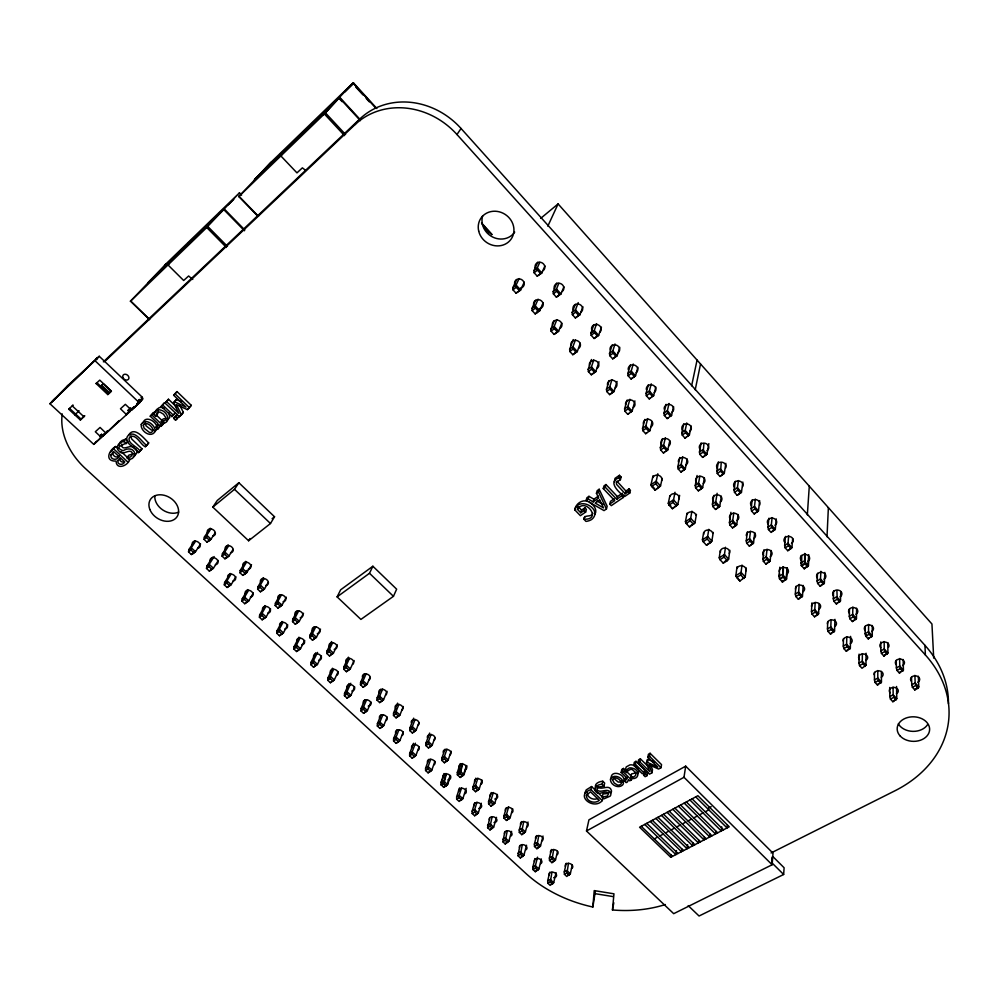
<?xml version="1.0" encoding="UTF-8"?>
<svg xmlns="http://www.w3.org/2000/svg" width="999" height="999" viewBox="0 0 999 999"><rect width="100%" height="100%" fill="white"/><g stroke="black" fill="none" stroke-linecap="round" stroke-linejoin="round"><path stroke-width="1.5" d="M881.393 671.465L881.455 682.055L877.497 685.077L875.074 682.442L874.462 679.932L874.462 672.377M865.209 626.311L865.146 633.691L865.758 636.176L868.243 638.898L872.264 635.851L872.289 625.499M434.94 761.3L431.83 770.067L430.581 771.278L428.072 768.968L428.096 766.608L430.706 759.315M434.84 737.886L432.217 745.142L430.956 746.328L428.421 743.968L428.434 741.62L431.081 734.377M868.593 624.387L868.543 631.755L869.155 634.253L871.64 636.975M430.581 771.278L428.084 772.814L425.586 770.516L425.599 768.156L428.746 759.402M430.956 746.328L428.421 747.914L425.899 745.566L425.911 743.206L429.632 733.079M859.078 654.133L858.953 663.099L859.54 665.596L862 668.256L865.971 665.234L866.071 653.246M862.374 653.758L862.287 661.238L862.886 663.736L865.346 666.395M418.868 722.976L416.133 730.169L414.835 731.33L412.287 728.958L412.312 726.61L415.072 719.43M419.168 746.678L415.934 755.381L414.647 756.58L412.125 754.245L412.162 751.897L415.422 743.206M414.835 731.33L412.325 732.941L409.765 730.569L409.802 728.221L413.673 718.169M414.647 756.58L412.162 758.141L409.64 755.818L409.677 753.458L413.499 743.318M856.618 608.229L856.455 618.481L852.397 621.54L849.887 618.781L849.3 616.308L849.475 609.003M852.846 607.055L852.696 614.348L853.283 616.82L855.793 619.58M403.259 731.93L399.9 740.571L398.589 741.745L396.041 739.385L396.091 737.05L398.913 729.857M850.599 636.375L850.336 648.239L846.328 651.273L843.843 648.588L843.281 646.103L843.481 638.698M403.309 706.493L399.912 715.059L396.066 717.831L393.494 715.446L393.544 713.099L397.565 703.134M398.589 741.745L396.103 743.331L393.569 740.983L393.618 738.636L397.028 730.007M398.576 716.196L396.004 713.798L396.054 711.463L398.913 704.345M846.802 636.8L846.615 644.205L847.189 646.69L849.674 649.387M119.231 445.204L120.017 442.32L122.065 440.472L125.637 439.148L127.21 440.621M387.063 691.308L383.529 699.799L382.167 700.923L379.558 698.513L379.645 696.178L382.605 689.123M387.212 717.045L383.716 725.611L382.367 726.773L379.807 724.4L379.882 722.065L382.817 714.934M840.771 591.583L840.471 600.923L836.388 603.995L833.853 601.211L833.291 598.751L833.591 590.971M382.167 700.923L379.657 702.584L377.06 700.174L377.147 697.851L380.719 689.372M382.367 726.773L379.895 728.383L377.335 726.011L377.41 723.676L380.944 715.122M834.964 619.343L834.54 631.081L830.506 634.115L827.996 631.405L827.447 628.933L827.759 621.603M836.9 590.546L837.249 599.225L839.784 602.01M831.081 619.68L830.793 626.997L831.343 629.47L833.853 632.192M371.016 702.022L367.395 710.526L366.009 711.663L363.424 709.265L363.511 706.942L366.558 699.874M366.009 711.663L363.549 713.298L360.951 710.913L361.051 708.591L364.722 700.099M370.055 677.397L367.008 684.415L365.597 685.514L362.974 683.079L363.074 680.756L366.158 673.751M365.597 685.514L363.112 687.2L360.489 684.765L360.589 682.442L364.298 674.05M824.849 572.415L824.337 583.204L820.216 586.276L817.657 583.466L817.107 581.018L817.532 573.326M827.01 536.75L828.371 507.629M354.67 686.862L350.911 695.304L349.5 696.415L346.89 694.005L347.003 691.683L350.786 683.266M819.105 603.583L818.593 613.748L814.522 616.795L811.987 614.048L811.463 611.588L811.962 602.884M820.891 571.303L820.491 578.983L821.053 581.443L823.613 584.253M349.5 696.415L347.04 698.076L344.43 695.666L344.555 693.356L348.988 683.528M354.121 660.539L350.324 668.88L348.888 669.967L346.241 667.507L346.353 665.184L349.55 658.254M343.881 666.907L346.353 665.184L350.324 668.88L346.403 671.678L343.756 669.218L343.881 666.907L348.376 657.192M815.196 602.385L814.797 609.627L815.334 612.087L817.869 614.835M338.186 671.578L334.29 679.932L332.842 681.031L330.194 678.596L330.344 676.286L333.604 669.33M337.362 644.867L333.416 653.134L331.943 654.208L329.27 651.723L329.42 649.412L332.729 642.544M327.897 677.984L330.344 676.286L334.29 679.932L330.394 682.717L327.759 680.294L327.897 677.984L332.492 668.244M326.948 651.161L329.42 649.412L333.416 653.134L329.47 655.943L326.798 653.458L326.948 651.161L331.606 641.533M808.703 554.632L808.029 565.284L807.267 566.308M808.99 556.58L808.416 565.709L804.27 568.793L801.285 565.534L801.298 555.494M804.657 553.446L804.682 563.473L807.654 566.733M807.342 514.847L809.29 486.176M805.044 553.871L805.069 563.898L801.673 565.958L801.685 555.919M688.199 905.631L699.063 916.008L783.653 874.487L784.103 867.756L773.201 856.905M803.196 585.402L802.472 596.228L798.376 599.288L795.816 596.515L795.316 594.068L795.878 586.351M321.478 656.081L317.445 664.372L313.511 667.157L310.851 664.71L313.286 662.986L313.449 660.689L317.52 652.422M799.188 584.353L798.638 592.07L799.163 594.517L801.71 597.302M313.961 639.085L312.45 640.122L309.752 637.624L312.225 635.851L312.387 633.553L315.821 626.748M310.851 664.71L311.026 662.399L315.784 652.759M309.752 637.624L309.927 635.327L314.061 627.16M772.127 864.759L773.014 853.171L685.689 766.158L588.935 819.842L586.488 830.993L673.701 913.673L772.127 864.759L683.99 777.284L685.689 766.158M771.703 861.175L772.015 857.167M298.077 650.461L296.553 651.51L293.868 649.038L296.291 647.29L296.478 645.004L299.987 638.174M792.669 538.598L791.932 547.627L787.761 550.711L785.152 547.839L784.64 545.417L785.439 536.413M303.509 613.236L299.275 621.341L295.267 624.163L292.545 621.628L295.005 619.83L295.192 617.544L298.751 610.801M293.868 649.038L294.056 646.753L298.976 637.187M62.225 413.886A65.247 49.838 36.1 0 0 85.315 468.444L525.874 873.426A114.448 83.192 13.2 0 0 592.844 907.017L594.218 890.596L613.973 893.818L612.462 909.964A114.448 83.192 13.2 0 0 665.334 904.532M787.462 568.256L786.575 578.958L782.454 582.017L779.482 578.796L778.995 576.361L779.819 567.207M292.545 621.628L292.744 619.343L297.015 611.251M595.379 891.096L592.844 907.042M788.661 535.826L788.024 543.319L788.536 545.741L791.146 548.613M787.087 567.844L786.188 578.546L785.401 579.582M782.991 566.708L782.816 576.773L785.788 579.994M783.378 567.132L783.204 577.197L779.869 579.22M287.724 624.787L283.404 632.929L279.433 635.726L276.723 633.229L279.146 631.455L279.345 629.17L282.979 622.414M779.382 576.785L779.657 573.726M276.723 633.229L276.935 630.943L282.018 621.478M286.338 597.19L281.955 605.219L277.922 608.041L275.175 605.494L275.399 603.221L279.82 595.204M275.175 605.494L277.622 603.658L277.847 601.386L281.518 594.717M776.31 518.943L775.286 529.345L771.078 532.43L768.443 529.532L767.956 527.122L768.905 518.231M771.191 550.511L770.129 561.088L765.983 564.16L763.373 561.326L762.899 558.903L763.873 549.862M270.617 608.928L266.159 616.982L262.15 619.78L259.415 617.257L259.653 614.997L264.91 605.619M259.415 617.257L261.825 615.459L262.05 613.199L265.809 606.493M772.09 517.594L771.328 524.987L771.815 527.397L774.462 530.307M268.256 582.33L264.473 588.948L260.414 591.77L257.655 589.198L260.09 587.337L260.327 585.077L264.123 578.471M767.007 549.313L766.221 556.843L766.695 559.265L769.305 562.1M257.655 589.198L257.892 586.937L263.237 577.684M253.346 592.919L248.739 600.886L244.705 603.696L241.945 601.148L244.343 599.325L244.605 597.065L248.476 590.434M727.372 825.211L727.06 827.934L695.716 796.89M241.945 601.148L242.208 598.888L247.64 589.61M251.511 564.66L246.828 572.514L242.745 575.349L239.947 572.752L242.382 570.866L242.645 568.606L246.578 562.075M239.947 572.752L240.21 570.491L245.742 561.351M746.315 568.006L745.229 576.873L739.922 580.981L735.863 575.636L737.025 566.783M754.757 532.592L753.521 543.031L749.337 546.103L746.69 543.244L746.253 540.834L747.377 531.905M759.677 500.611L758.466 510.864L754.233 513.961L751.56 511.038L751.098 508.641L752.197 499.862M721.74 826.872L721.266 830.943L689.934 800.012M755.356 499.175L754.47 506.468L754.932 508.866L757.604 511.8M715.833 831.23L715.496 833.953L684.19 803.109M750.474 531.306L749.562 538.748L750.012 541.158L752.659 544.018M145.192 422.852L146.041 425.836L151.349 430.02A3.334 2.585 35.8 0 0 153.496 429.845M235.926 576.76L231.156 584.64L227.098 587.462L224.313 584.89L226.698 583.029L226.985 580.781L230.981 574.225M710.102 834.227L709.765 836.937L678.471 806.205M224.313 584.89L224.6 582.642L230.207 573.451M742.007 565.034L740.734 574.974L743.993 578.471M233.054 549.45L229.021 555.931L226.598 557.842L224.912 558.766L222.078 556.143L224.5 554.22L224.787 551.985L228.846 545.529M222.078 556.143L222.377 553.908L228.072 544.855M704.395 837.199L704.045 839.909L672.777 809.277M698.726 840.159L698.363 842.881L667.107 812.337M218.331 560.439L213.411 568.244L209.328 571.066L206.506 568.468L208.891 566.583L209.191 564.348L214.148 556.568M742.856 482.08L741.47 492.195L737.2 495.304L734.502 492.345L734.065 489.96L735.314 481.306M206.506 568.468L206.818 566.233L212.612 557.142M693.069 843.106L692.694 845.828L661.463 815.384M738.136 514.485L736.725 524.787L732.517 527.872L729.844 524.987L729.42 522.589L730.918 512.3M215.197 532.779L211.039 539.185L208.629 541.121L206.893 542.02L204.046 539.373L206.443 537.425L206.756 535.202L210.951 528.821M720.316 550.536L719.23 557.829L720.004 559.665L724.075 557.105L725.486 547.265M729.869 550.299L728.633 559.065L727.359 560.639L723.288 563.199L720.004 559.665M204.046 539.373L204.358 537.15L210.24 528.209M733.778 513.111L732.729 520.454L733.166 522.852L735.826 525.749M738.448 480.556L737.424 487.762L737.874 490.134L740.571 493.094M687.637 844.692L687.062 848.763L655.844 818.418M165.909 418.469C166.446 422.365 157.655 420.042 163.174 423.339C171.716 422.127 167.095 411.451 160.951 410.177A5.757 4.483 36.1 0 0 157.367 410.027L154.683 411.938L153.646 414.285L155.669 416.208L156.968 412.649L159.877 412L163.511 414.223L165.822 417.694L165.909 418.469L163.137 418.956L161.164 421.428M587.1 792.269C586.65 797.177 593.306 800.723 597.552 798.526M681.855 848.963L681.455 851.685L650.262 821.44M200.574 543.968L195.492 551.685L191.383 554.52L188.536 551.898L190.909 549.987L191.234 547.752L195.504 541.346M703.633 532.642L702.422 539.835L703.171 541.658L707.23 539.048L708.803 529.308M676.473 850.524L675.873 854.595L644.692 824.45M188.536 551.898L188.873 549.675L194.855 540.684M670.729 857.267L729.245 826.797L697.889 795.716L639.572 827.209L670.729 857.267L671.141 854.557M130.807 435.914L131.643 438.948L141.983 448.838L138.574 452.597C135.939 448.226 122.103 442.282 128.197 435.414C135.552 429.982 141.808 442.445 146.766 445.367L148.676 442.944C144.593 439.248 134.615 425.537 128.721 434.89M721.353 496.178L719.755 506.356L715.521 509.44L712.824 506.518L712.424 504.145L713.86 495.442M696.453 514.335L694.929 522.877L689.535 527.06L686.163 523.464L690.222 520.804L691.932 511.163M725.861 463.361L724.287 473.326L719.992 476.436L717.257 473.451L716.845 471.078L718.381 461.85M584.79 793.106L586.251 789.872L591.583 786.563L602.959 797.514L602.297 800.586C593.743 810.751 574.175 795.291 590.896 789.61L591.583 786.563M713.249 532.405L711.862 541.058L710.564 542.619L706.493 545.217L703.171 541.658M721.203 462.687L720.629 471.203L723.351 474.2M717.132 493.281L715.721 501.973L716.133 504.358L718.83 507.28M723.288 563.199L723.438 562.337M679.632 495.367L677.809 504.507L672.389 508.703L668.993 505.069L673.039 502.372L675.024 492.257M640.371 758.828L638.586 759.839L638.011 762.874L649.487 774.163L651.96 772.776L648.826 764.66L658.578 769.068L661.026 767.694L661.55 764.635L650.087 753.296L648.413 754.245L647.864 757.292L657.767 767.07L647.539 762.399L646.465 763.011L649.687 771.603L639.797 761.875L640.371 758.828L649.138 767.469M651.96 772.776L652.509 769.717L650.424 764.31M704.407 477.697L702.622 487.737L698.338 490.821L695.616 487.874L695.242 485.502L697.102 475.499M662.175 478.434L660.514 485.939L655.057 490.159L651.623 486.488L655.669 483.741L657.817 473.751M708.84 443.618L706.93 454.258L702.597 457.38L699.837 454.358L699.45 452.01L701.161 442.907M635.988 761.325L635.401 764.36L644.005 772.814L642.32 773.763L633.716 765.321L634.303 762.274L635.988 761.325L644.567 769.767L643.643 775.236L645.142 776.71L647.065 775.636L647.614 772.577L646.116 771.103L644.205 772.19M647.539 762.399L648.101 759.352L654.47 762.262M699.849 476.161L698.538 483.304L698.925 485.664L701.648 488.623M643.643 775.236L645.566 774.163L646.116 771.103M647.864 757.292L649.537 756.343L650.087 753.296M703.92 443.668L703.196 452.072L705.956 455.094M646.465 763.011L647.015 759.964L648.101 759.352M142.994 423.027C145.13 414.985 156.056 421.153 156.943 427.023A5.869 4.545 35.8 0 1 156.356 430.07L154.708 431.543M687.05 513.136L685.439 521.665L686.163 523.464M612.462 909.964L613.811 902.784M631.418 779.894L632.017 776.835L623.438 768.456L621.778 769.405L621.153 772.439L627.26 778.396C623.026 781.705 627.01 785.289 628.483 779.582L629.757 780.831L631.418 779.894L622.827 771.503L623.438 768.456M630.856 776.997C635.252 778.271 638.174 773.164 633.716 770.853C629.957 765.921 626.81 774.625 624.825 771.116L629.245 767.981A5.145 3.846 12.5 0 1 632.717 768.268C639.185 769.48 640.084 779.02 632.479 778.583L630.856 776.997L631.555 773.888L636.001 772.889M624.625 781.33L625.224 778.271L626.885 777.347M626.46 772.702L627.16 769.592M624.825 771.116L626.273 766.882L629.845 764.934A5.132 3.846 12.5 0 1 633.316 765.222C636.513 766.283 640.958 770.753 637.562 773.9M687.262 459.016L685.289 468.906L680.981 472.003L678.234 469.018L677.884 466.67L679.782 457.505M691.196 425.999L689.372 434.99L688.361 435.789L685.576 432.729L685.202 430.407L686.75 422.952M682.742 456.805L681.168 464.435L681.53 466.783L684.29 469.767M695.217 389.772L700.536 363.973M669.879 495.704L668.294 503.296L668.993 505.069M706.493 545.217L711.862 541.058L707.617 536.5L702.422 539.835M691.633 385.776L697.065 360.077M681.855 432.717L685.202 430.407L689.372 434.99L685.014 438.111L682.23 435.052L681.855 432.717L683.753 423.763M608.791 792.382L606.705 793.606L602.996 793.943L602.21 797.065L604.033 798.813L610.114 796.166A5.569 4.108 13.3 0 0 610.851 793.93C608.99 786.213 600.212 794.33 596.853 789.672L598.413 787.05L603.908 786.201L604.682 783.091L602.784 781.243C599.512 781.268 593.369 783.928 595.978 788.024M603.908 786.201L602.122 784.29L602.784 781.243M669.792 440.834L667.782 449.887L666.733 450.711L663.96 447.689L663.623 445.354L665.334 437.849M565.259 866.333A3.859 2.747 14.3 0 1 567.544 863.436A3.859 2.747 14.3 0 1 572.202 865.109L570.342 873.75L566.758 876.473L564.423 874.3L564.273 871.877L566.246 863.261M673.576 406.593L671.565 415.422L670.516 416.208L667.694 413.111L667.357 410.789L669.055 403.459M568.481 863.311L566.995 872.914L569.33 875.087M653.034 475.749L650.961 484.74L651.623 486.488M660.339 447.639L663.623 445.354L667.782 449.887L663.448 452.984L660.664 449.975L660.339 447.639L662.424 438.611M556.068 872.614L553.696 882.679L550.137 885.376L547.802 883.228L547.677 880.818L549.737 872.214M664.01 413.149L667.357 410.789L671.565 415.422L667.17 418.556L664.347 415.472L664.01 413.149L666.083 404.345M551.923 872.277L550.349 881.867L552.672 884.015M557.529 851.348L555.494 859.927L551.885 862.649L549.525 860.464L549.388 858.041L551.473 849.487M553.683 849.5L552.097 859.053L554.457 861.25M643.406 424.001A4.745 4.158 12.7 0 1 646.39 419.455A4.745 4.158 12.7 0 1 652.11 421.541L650.012 430.581L648.925 431.381L646.116 428.321L645.804 425.999L647.677 418.606M541.371 858.978L538.886 868.98L535.289 871.69L532.942 869.53L532.829 867.12L535.002 858.566M655.831 387.05L653.633 395.729L649.2 398.863L646.353 395.741L646.041 393.444L648.314 384.79M537.524 857.167L535.364 865.733L535.476 868.143L537.824 870.316M543.006 836.026L540.509 845.966L536.875 848.7L534.502 846.49L534.39 844.093L536.575 835.576M619.455 475.312L618.743 477.959C607.08 481.618 619.442 493.131 624.625 496.54L629.782 493.019L630.456 490.347L629.083 488.886L625.923 491.046L625.237 493.731L616.558 484.39L616.321 482.13L620.404 479.72L621.103 477.072L619.455 475.312L614.984 478.371L614.51 481.893M625.237 493.731L628.408 491.558L629.083 488.886M642.532 428.321L645.804 425.999L650.012 430.581L645.641 433.691L642.832 430.644L642.532 428.321L644.805 419.443M538.761 835.564L537.075 845.067L539.448 847.277M651.236 383.841L649.375 391.046L649.7 393.344L652.547 396.478L653.633 395.729L649.375 391.046L646.041 393.444M614.198 498.801L610.489 501.348L609.765 504.033L611.288 505.644L623.226 497.502L623.913 494.817M616.695 499.288L621.69 495.879L622.389 493.206L617.407 496.615L616.695 499.288L605.232 487.187L605.968 484.527L617.407 496.615M526.548 845.229L523.938 855.169L520.329 857.891L517.957 855.706L519.755 846.215M689.535 527.06L689.735 526.261M528.021 822.015L525.387 831.892L521.74 834.64L519.343 832.404L519.243 830.007L521.54 821.553M522.265 844.804L520.479 854.295L522.852 856.48M606.443 508.966L607.167 506.268L599.175 489.248L597.202 490.621L596.44 493.281L598.738 498.026L593.131 501.885L588.174 499.001L586.126 500.412L604.033 510.601L606.443 508.966L598.413 491.908L599.175 489.248M523.701 821.503L521.903 830.956L524.3 833.191M634.914 400.911L632.13 411.138L627.722 414.26L624.887 411.176L624.6 408.878L627.06 400.137M629.907 399.25L627.872 406.518L628.159 408.816L631.006 411.9L632.13 411.138L627.872 406.518L624.6 408.878M504.745 832.317L502.834 841.757L505.219 843.968L508.853 841.245L511.588 831.368M609.765 504.033L614.735 500.636L603.259 488.548L604.008 485.889L605.968 484.527M637.899 367.295L635.514 375.824L631.043 378.971L628.159 375.811L627.872 373.526L630.332 365.022M512.674 808.691L510.139 817.706L506.468 820.441L504.058 818.193L503.971 815.808L506.118 808.303M507.255 830.893L505.357 840.334L507.754 842.544M508.653 806.83L506.518 814.322L506.605 816.72L509.028 818.968M593.131 501.885L593.906 499.213L598.376 496.116M633.229 364.011L631.206 371.091L631.493 373.376L634.377 376.536L635.514 375.824L631.206 371.091L627.872 373.526M581.568 510.114L578.234 506.63L577.422 509.315L580.781 512.799L581.568 510.114L584.914 507.817L586.425 509.39L585.639 512.075L580.394 515.684L574.725 509.802C579.308 495.516 603.309 509.627 591.845 519.33A12.612 10.602 16.2 0 1 587.35 521.166L585.988 521.416L583.928 519.255C583.778 513.973 591.271 517.907 592.907 513.261M583.928 519.255L584.877 516.446M588.174 499.001L588.96 496.328L593.906 499.213M489.597 818.306L487.587 827.696L489.997 829.919L493.643 827.184L496.515 817.369M586.126 500.412L586.913 497.739L588.96 496.328M580.781 512.799L584.128 510.501L584.914 507.817M491.258 792.532L488.561 801.473L488.623 803.858L491.058 806.131L494.767 803.371L497.415 794.417M492.107 816.845L490.097 826.248L492.507 828.471M482.28 224.513L491.783 234.777M493.344 792.519L491.108 799.974L491.171 802.359L493.618 804.632M617.057 381.443L614.048 391.496L609.615 394.617L606.743 391.508L606.48 389.223L609.14 380.631M574.725 509.802C575.611 504.008 581.893 499.2 587.687 501.386M481.293 803.258L478.309 813.011L474.625 815.746L472.19 813.498L472.152 811.126L474.75 802.771M611.937 379.67L609.752 386.825L610.014 389.111L612.887 392.22L614.048 391.496L609.752 386.825L606.48 389.223M619.767 347.315L617.182 355.694L612.687 358.841L609.777 355.656L609.515 353.396L612.162 345.042M476.973 802.197L474.662 809.652L474.712 812.025L477.135 814.272M482.017 780.032L479.245 788.923L475.524 791.683L473.064 789.397L473.014 787.012L475.836 778.134M477.884 778.096L475.561 785.489L475.599 787.874L478.059 790.159M615.009 343.956L612.824 350.911L613.099 353.171L616.008 356.368L617.182 355.694L612.824 350.911L609.515 353.396M119.98 458.091C118.756 460.252 121.953 463.161 124.001 461.713M466.171 788.336L462.824 798.713L459.128 801.448L456.668 799.188L456.655 796.815L459.552 787.924M672.389 508.703L677.809 504.507L673.463 499.837L668.294 503.296L670.891 506.081M466.845 765.858L463.961 774.687L460.214 777.447L457.355 774.799L457.33 772.427L460.264 763.611M599 361.763L595.779 371.64L591.296 374.762L588.399 371.616L588.174 369.343L591.483 359.503M461.563 787.911L459.153 795.316L459.178 797.689L461.638 799.962M466.471 765.521L463.586 774.35L462.375 775.561M462.674 763.885L460.264 773.601L457.729 775.149L460.152 765.421M462.3 763.536L459.89 773.251L462.749 775.911M593.768 359.89L591.433 366.908L591.658 369.18L594.567 372.327L595.779 371.64L591.433 366.908L588.174 369.343M601.435 327.135L598.651 335.352L594.118 338.499L591.171 335.277L590.946 333.029L593.793 324.837M450.199 775.449L447.215 784.277L445.991 785.514M450.561 775.786L447.589 784.627L443.856 787.374L441.009 784.739L441.009 782.379L444.043 773.551M446.016 773.501L443.506 783.228L446.353 785.851M441.383 785.089L443.881 783.566L446.391 773.85M451.173 751.211L448.164 759.977L444.393 762.749L441.883 760.426L441.883 758.054L444.942 749.3M443.906 775.361L441.383 782.716L443.881 781.193M596.603 323.688L594.255 330.507L594.492 332.754L597.439 335.989L598.651 335.352L594.255 330.507L590.946 333.029M446.94 749.2L444.405 756.493L444.418 758.853L446.915 761.188M110.602 452.185L115.697 446.503L117.857 448.514M580.269 343.244L577.297 351.561L572.789 354.695L569.855 351.511L569.655 349.263L573.201 339.598M575.412 339.897L572.902 346.79L573.114 349.026L576.048 352.222L577.297 351.561L572.902 346.79L569.655 349.263M582.904 306.718L579.919 314.772L575.349 317.932L572.377 314.673L572.165 312.45L575.224 304.42M578.221 302.597L575.474 309.877L575.686 312.1L578.658 315.372L579.919 314.772L575.474 309.877L572.165 312.45M655.057 490.159L660.514 485.939L656.118 481.231L650.961 484.74L654.47 488.499M561.788 323.114L558.616 331.256L554.07 334.403L551.111 331.181L550.936 328.958L554.183 320.829M121.678 443.943C121.279 452.634 130.282 443.806 134.228 447.427M556.855 319.68L554.17 326.436L554.358 328.659L557.317 331.88L558.616 331.256L554.17 326.436L550.936 328.958M563.886 286.8L560.976 293.968L556.368 297.14L553.359 293.843L553.184 291.633L556.755 283.054M161.089 424.862L157.755 429.083L155.881 427.31L158.279 424.6M558.841 283.316L556.48 289.023L556.655 291.233L559.665 294.53L560.976 293.968L556.48 289.023L553.184 291.633M543.106 302.759L539.735 310.739L535.152 313.886L532.155 310.627L532.005 308.429L535.464 300.462M536.5 313.299L537.637 310.627M538.099 299.238L535.239 305.856L535.389 308.067L538.386 311.326L539.735 310.739L535.239 305.856L532.005 308.429M544.93 265.921L541.833 272.939L537.175 276.099L534.14 272.777L533.99 270.592L537.787 262.2M911.513 677.185L911.75 684.79L912.412 687.312L914.822 689.947L918.231 688.124L918.768 686.912L918.368 676.248M914.822 689.947L915.359 688.748M393.444 596.328L396.64 589.185L372.877 566.246L340.647 589.797L337.113 596.878L360.901 619.417L393.444 596.328L369.505 573.276L372.877 566.246M539.785 262.35L537.275 267.932L533.99 270.592M158.267 410.989L157.667 413.761L155.669 416.208M594.979 514.21C597.652 509.54 593.356 504.495 589.447 502.197M524.225 282.168L520.641 289.997L516.021 293.144L512.986 289.847L512.874 287.662L516.545 279.87M547.827 226.149L558.091 203.921L931.942 624L933.703 658.116M889.709 687.449L889.822 696.59L890.446 699.113L892.856 701.723L896.777 698.701L896.553 686.488M519.13 278.571L516.096 285.052L512.874 287.662M892.856 701.723L896.777 698.701L893.168 694.792L893.056 687.175M896.228 660.389L896.378 667.919L897.015 670.429L899.45 673.101L903.421 670.067L903.158 659.502M899.45 673.101L900.024 671.915M320.517 629.12L316.421 637.312L312.45 640.122M877.497 685.077L878.109 683.878M304.683 640.509L300.499 648.726L296.553 651.51M880.793 641.945L880.843 650.886L881.468 653.396L883.928 656.081L887.924 653.046L887.799 642.582M883.928 656.081L884.527 654.932M113.212 451.848C111.051 455.232 117.033 459.178 119.343 455.656M279.508 607.042L280.969 604.37M868.243 638.898L868.868 637.762M846.328 651.273L846.99 650.137M244.405 574.388L246.753 570.466M852.397 621.54L856.455 618.481L852.696 614.348L849.3 616.308M270.479 523.513L274.538 516.758L238.848 482.742L217.258 500.487L212.812 507.117L248.614 540.759L270.479 523.513L234.503 489.323L238.848 482.742M248.614 540.759L250 538.498M830.506 634.115L831.205 633.004M836.388 603.995L837.087 602.909M208.629 541.121L210.302 538.561M193.132 553.596L194.817 551.023M814.522 616.795L818.593 613.748L814.797 609.627L811.463 611.588M104.62 361.65L354.97 124.663A74.513 66.696 44.2 0 1 456.968 134.515L461.051 128.496L924.949 645.329A125.637 97.065 4.8 0 1 948.438 703.833M820.216 586.276L820.941 585.214M798.376 599.288L799.138 598.214M804.27 568.793L805.032 567.769M782.454 582.017L783.253 580.981M782.866 580.556L782.067 581.605L786.575 578.958L782.317 574.338L778.995 576.361M175.325 412.912L171.978 416.608L161.251 406.368L164.623 402.672L179.321 416.67L181.506 414.747L176.386 404.607L187.312 409.627L191.308 405.344L177.01 391.596L173.651 395.254L186.014 407.13L174.55 401.785L173.601 402.634L178.921 413.399L166.583 401.598L168.469 399.238L176.299 406.73M187.312 409.627L191.308 405.344M175.537 420.179L179.083 416.296L175.537 420.179L173.676 418.406L177.223 414.523L173.676 418.406M179.321 416.67L183.354 412.362L179.533 404.77M181.506 414.747L183.354 412.362M171.978 416.608L173.851 414.21M551.885 862.649L555.494 859.927L551.96 856.643L549.388 858.041M140.072 451.273C138.237 446.903 125.774 443.032 129.808 436.925C136.226 433.291 140.484 444.73 145.255 446.703L148.676 442.944M157.755 429.083L159.203 427.26L159.365 424.862L160.951 426.361L164.311 422.664L156.831 415.572M138.574 452.597L141.983 448.838M160.951 426.361L164.311 422.664M173.601 402.634L176.423 399.425L181.506 401.785M174.55 401.785L176.423 399.425M115.697 446.503C108.579 450.299 104.433 461.675 116.109 461.076C116.184 470.404 127.86 465.859 129.77 459.615L121.104 451.548M535.289 871.69L538.886 868.98L535.364 865.733L532.829 867.12M126.885 457.642L130.644 456.905L132.717 454.17C130.769 446.703 123.052 456.618 119.256 451.323C114.785 447.814 118.794 441.658 123.676 441.558C131.481 444.305 110.439 445.829 123.102 450.724C126.948 448.164 133.204 447.802 134.778 453.184A6.194 4.72 35.3 0 1 134.578 456.043L132.392 458.391L129.121 459.74L126.885 457.642L128.933 455.107L133.579 453.783M173.651 395.254L177.01 391.596M787.761 550.711L791.932 547.627L788.024 543.319L784.64 545.417M153.646 414.285L156.593 409.565L159.266 407.654A5.744 4.483 36.2 0 1 162.849 407.804L164.173 408.404M161.251 406.368L164.623 402.672M150.25 416.208L153.634 412.525L150.25 416.208L157.854 423.426L157.343 426.036L155.881 427.31M130.407 301.248L149.101 281.755M125.936 443.856L127.884 441.446M123.676 441.558L125.637 439.148M536.875 848.7L540.509 845.966L536.95 842.656L534.39 844.093M765.983 564.16L766.807 563.149M131.319 408.928L126.523 414.672L120.479 408.778L125.35 404.333L131.506 410.152L140.26 401.973L138.724 400.512L139.535 399.538L141.071 400.986L142.57 399.175L141.046 397.714L141.808 396.778L99.251 356.281L67.47 385.901M577.422 509.315C585.501 496.778 602.509 520.317 584.09 519.143M520.329 857.891L523.938 855.169L520.379 851.897L517.857 853.308M67.832 385.464L49.95 403.758L93.769 444.393L102.248 436.463L100.724 435.052L99.9 436.026L101.586 434.503L103.109 435.926L129.57 411.913L133.878 406.743M131.506 410.152L140.26 401.973M129.57 411.913L128.034 410.464L128.834 409.503M130.769 407.742L128.034 410.464M93.769 444.393L102.248 436.463M103.109 435.926L107.505 430.681M254.658 179.583L270.142 163.112L352.959 83.017L376.049 108.379M521.74 834.64L525.387 831.892L521.803 828.558L519.243 830.007M255.981 178.459L238.736 196.616L324.687 113.636L339.735 97.328L359.79 119.106M108.516 393.693L96.866 382.692L96.116 383.541L107.78 394.555L111.239 391.171M354.97 124.663L360.002 118.794A73.814 66.234 44.6 0 1 461.051 128.496M505.219 843.968L506.331 842.669M80.345 419.992L84.628 415.859L80.345 419.992L68.769 409.228L69.53 408.366L81.094 419.13M749.337 546.103L753.521 543.031L749.562 538.748L746.253 540.834M506.468 820.441L510.139 817.706L506.518 814.322L503.971 815.808M489.997 829.919L491.133 828.633M147.652 283.117L224.251 208.953L244.792 229.957M111.014 390.996L103.334 383.741L101.873 385.377L109.578 392.644M352.922 83.079L337.837 99.126M491.058 806.131L492.22 804.869M49.95 403.758L99.251 356.281M474.625 815.746L478.309 813.011L474.662 809.652L472.152 811.126M754.233 513.961L755.094 513.024M281.581 155.195L280.881 155.944L296.965 172.877L302.385 167.844L305.706 170.454M296.029 139.61L296.691 138.898M55.057 398.401L51.898 401.798L97.702 357.792L95.941 358.791L96.816 359.615M206.269 227.934L239.51 192.77L164.523 265.309M254.283 180.057L339.398 97.677L254.658 179.583M732.517 527.872L736.725 524.787L732.729 520.454L729.42 522.589M168.794 264.123L168.007 264.947L183.666 280.494L188.636 275.986L192.745 279.445M185.115 246.815L185.864 246.029M148.351 282.355L165.959 263.961M475.524 791.683L479.245 788.923L475.561 785.489L473.014 787.012M74.925 414.897L79.033 410.726M460.214 777.447L461.426 776.223M737.2 495.304L741.47 492.195L737.424 487.762L734.065 489.96M444.717 785.801L443.481 787.025L447.589 784.627L443.506 780.856L441.009 782.379M443.856 787.374L445.092 786.138M148.651 282.118L223.826 209.478L223.314 209.89M715.521 509.44L719.755 506.356L715.721 501.973L712.424 504.145M271.104 162.25L257.143 177.123M206.843 227.447L207.804 226.486L227.46 246.391M444.393 762.749L448.164 759.977L444.405 756.493L441.883 758.054M165.534 265.359L174.85 256.343M188.187 243.456L194.842 237.013M198.177 233.791L204.845 227.347M219.28 213.386L223.726 209.091M228.172 204.795L233.729 199.425M280.269 154.42L284.727 150.112M288.074 146.878L293.656 141.496M311.488 124.251L313.711 122.09M317.058 118.856L322.627 113.474M330.432 105.931L332.667 103.771M344.917 91.92L353.908 83.229M130.494 301.186L206.756 227.535L226.411 247.44M323.526 114.673L337.3 99.875L336.813 100.312M428.084 772.814L431.83 770.067L428.096 766.608L425.599 768.156M103.372 361.863L360.002 118.794M68.769 409.228L73.052 405.057L72.29 405.919L83.879 416.72M96.116 383.541L99.75 380.132L111.426 391.171L107.78 394.555M223.739 209.553L244.468 230.757M101.086 385.839L103.334 383.741M428.421 747.914L432.217 745.142L428.434 741.62L425.911 743.206M719.992 476.436L724.287 473.326L720.204 468.843L716.845 471.078M412.162 758.141L413.461 756.942M698.338 490.821L702.622 487.737L698.538 483.304L695.242 485.502M138.237 400.711L139.535 399.538M136.888 403.758L142.82 398.364L141.808 396.778M100.275 437.574L104.558 433.678L102.972 435.576L101.448 434.153M136.801 404.42L142.57 399.175M119.131 420.567L106.069 433.229L100.062 427.435L95.33 431.755L101.423 437.437M125.936 414.398L129.333 411.313M95.417 442.432L96.528 441.421M132.979 408.341L141.071 400.986M168.469 399.238L165.01 402.997L166.583 401.598M412.325 732.941L416.133 730.169L412.312 726.61L409.802 728.221M396.103 743.331L397.427 742.157M145.255 446.703L146.766 445.367M702.597 457.38L706.93 454.258L702.796 449.725L699.45 452.01M396.066 717.831L399.912 715.059L396.054 711.463L393.544 713.099M379.895 728.383L383.716 725.611L379.882 722.065L377.41 723.676M680.981 472.003L685.289 468.906L681.168 464.435L677.884 466.67M540.721 218.331L558.091 203.921M379.657 702.584L383.529 699.799L379.645 696.178L377.147 697.851M212.812 507.117L234.503 489.323M363.549 713.298L367.395 710.526L363.511 706.942L361.051 708.591M188.873 549.675L191.234 547.752L195.492 551.685L191.383 554.52M204.358 537.15L206.756 535.202L211.039 539.185L206.893 542.02M512.986 289.847L516.221 287.25L516.096 285.052L520.641 289.997L516.021 293.144M534.14 272.777L537.425 270.117L537.275 267.932L541.833 272.939L537.175 276.099M685.014 438.111L686.026 437.3M206.818 566.233L209.191 564.348L213.411 568.244L209.328 571.066M222.377 553.908L224.787 551.985L229.021 555.931L224.912 558.766M532.155 310.627L535.389 308.067M553.359 293.843L556.655 291.233M663.448 452.984L664.497 452.147M272.115 518.681L274.538 516.758M535.152 313.886L538.386 311.326M556.368 297.14L559.665 294.53M347.04 698.076L350.911 695.304L347.003 691.683L344.555 693.356M363.112 687.2L364.51 686.101M224.6 582.642L226.985 580.781L231.156 584.64L227.098 587.462M240.21 570.491L242.645 568.606L246.828 572.514L242.745 575.349M551.111 331.181L554.358 328.659M572.377 314.673L575.686 312.1M554.07 334.403L557.317 331.88M575.349 317.932L578.658 315.372M242.208 598.888L244.605 597.065L248.739 600.886L244.705 603.696M257.892 586.937L260.327 585.077L264.473 588.948L260.414 591.77M569.855 351.511L573.114 349.026M591.171 335.277L594.492 332.754M572.789 354.695L576.048 352.222M594.118 338.499L597.439 335.989M346.403 671.678L347.839 670.591M330.394 682.717L331.843 681.618M259.653 614.997L262.05 613.199L266.159 616.982L262.15 619.78M275.399 603.221L277.847 601.386L281.955 605.219L277.922 608.041M588.399 371.616L591.658 369.18M609.777 355.656L613.099 353.171M591.296 374.762L594.567 372.327M612.687 358.841L616.008 356.368M276.935 630.943L279.345 629.17L283.404 632.929L279.433 635.726M292.744 619.343L295.192 617.544L299.275 621.341L295.267 624.163M645.641 433.691L646.74 432.879M667.17 418.556L668.231 417.769M606.743 391.508L610.014 389.111M628.159 375.811L631.493 373.376M609.615 394.617L612.887 392.22M631.043 378.971L634.377 376.536M337.113 596.878L369.505 573.276M313.511 667.157L315.01 666.083M329.47 655.943L330.944 654.882M294.056 646.753L296.478 645.004L300.499 648.726L298.988 649.775L296.291 647.29M309.927 635.327L312.387 633.553L316.421 637.312L314.922 638.361L312.225 635.851M624.887 411.176L628.159 408.816M646.353 395.741L649.7 393.344M311.026 662.399L313.449 660.689L317.445 664.372L315.959 665.446L313.286 662.986M326.798 653.458L329.27 651.723M642.832 430.644L646.116 428.321M664.347 415.472L667.694 413.111M596.44 493.281L598.413 491.908M603.259 488.548L605.232 487.187M621.103 477.072L619.705 477.559M327.759 680.294L330.194 678.596M343.756 669.218L346.241 667.507M660.664 449.975L663.96 447.689M682.23 435.052L685.576 432.729M627.722 414.26L628.858 413.486M360.589 682.442L363.074 680.756L367.008 684.415M344.43 695.666L346.89 694.005M360.489 684.765L362.974 683.079M678.234 469.018L681.53 466.783M699.837 454.358L703.196 452.072M649.2 398.863L650.299 398.126M360.951 710.913L363.424 709.265M377.06 700.174L379.558 698.513M695.616 487.874L698.925 485.664M717.257 473.451L720.629 471.203M377.335 726.011L379.807 724.4M393.494 715.446L396.004 713.798M712.824 506.518L716.133 504.358M734.502 492.345L737.874 490.134M691.033 525.412L694.929 522.877L690.634 518.269L685.439 521.665L687.162 523.501M393.618 738.636L396.091 737.05L399.9 740.571M751.098 508.641L754.47 506.468L758.466 510.864L756.218 512.3M393.569 740.983L396.041 739.385M409.765 730.569L412.287 728.958M729.844 524.987L733.166 522.852M751.56 511.038L754.932 508.866M409.677 753.458L412.162 751.897L415.934 755.381M719.23 557.829L724.425 554.545L728.633 559.065L724.737 561.513M767.956 527.122L771.328 524.987L775.286 529.345L771.915 531.456M409.64 755.818L412.125 754.245M425.899 745.566L428.421 743.968M746.69 543.244L750.012 541.158M768.443 529.532L771.815 527.397M762.899 558.903L766.221 556.843L770.129 561.088L767.919 562.462M742.632 578.483L745.229 576.873L741.071 572.402L735.863 575.636L736.663 577.497L740.734 574.974M425.586 770.516L428.072 768.968M441.883 760.426L444.418 758.853M763.373 561.326L766.695 559.265M785.152 547.839L788.536 545.741M457.33 772.427L459.865 770.878L463.961 774.687L459.84 777.11M800.761 563.099L804.145 561.026L808.416 565.709L803.883 568.369M441.009 784.739L443.506 783.228M457.355 774.799L459.89 773.251M779.482 578.796L782.816 576.773M801.285 565.534L804.682 563.473M456.655 796.815L459.153 795.316L462.824 798.713L460.327 800.199M795.316 594.068L798.638 592.07L802.472 596.228L800.249 597.552M817.107 581.018L820.491 578.983L824.337 583.204L822.077 584.552M456.668 799.188L459.178 797.689M473.064 789.397L475.599 787.874M795.816 596.515L799.163 594.517M817.657 583.466L821.053 581.443M488.561 801.473L491.108 799.974L494.767 803.371M833.291 598.751L836.675 596.753L840.471 600.923L838.211 602.247M472.19 813.498L474.712 812.025M488.623 803.858L491.171 802.359M811.987 614.048L815.334 612.087M833.853 601.211L837.249 599.225M487.524 825.311L490.034 823.85L493.643 827.184M827.447 628.933L830.793 626.997L834.54 631.081L832.317 632.367M487.587 827.696L490.097 826.248M504.058 818.193L506.605 816.72M827.996 631.405L831.343 629.47M849.887 618.781L853.283 616.82M133.279 456.555L136.501 453.608A6.181 4.72 35.4 0 0 136.701 450.749L135.802 448.938M502.759 839.36L505.282 837.936L508.853 841.245M843.281 646.103L846.615 644.205L850.336 648.239L848.114 649.5M621.153 772.439L622.827 771.503M633.716 765.321L635.401 764.36M638.011 762.874L639.797 761.875M502.834 841.757L505.357 840.334M519.343 832.404L521.903 830.956M843.843 648.588L847.189 646.69M865.758 636.176L869.155 634.253M602.21 797.065L607.192 796.166L608.616 793.743C605.569 789.123 599.437 796.166 595.904 791.757C591.97 787.849 598.463 784.04 602.122 784.29M858.953 663.099L862.287 661.238L865.971 665.234M880.843 650.886L884.24 649L884.177 641.545M517.957 855.706L520.479 854.295M534.502 846.49L537.075 845.067M859.54 665.596L862.886 663.736M881.468 653.396L884.877 651.498L884.24 649L887.924 653.046L885.651 654.295M586.488 830.993L683.99 777.284M874.462 679.932L877.809 678.096L877.784 670.554M896.378 667.919L899.774 666.058L899.612 658.528M532.942 869.53L535.476 868.143M549.525 860.464L552.097 859.053M875.074 682.442L878.421 680.606L877.809 678.096L881.455 682.055L879.22 683.266M897.015 670.429L900.424 668.568L899.774 666.058L903.421 670.067L901.148 671.303M547.677 880.818L550.212 879.457L553.696 882.679L551.161 884.04M564.273 871.877L566.845 870.491L570.342 873.75L567.769 875.136M889.822 696.59L893.168 694.792L893.805 697.302L896.215 699.924M911.75 684.79L915.159 682.954L914.897 675.349M547.802 883.228L550.349 881.867M564.423 874.3L566.995 872.914M890.446 699.113L893.805 697.302M912.412 687.312L915.821 685.476L918.231 688.124M916.495 688.136L918.768 686.912L915.159 682.954L915.821 685.476M708.403 808.166L711.163 806.692M654.283 838.898L657.729 837.05M659.839 835.938L663.311 834.09M665.421 832.966L668.905 831.118M671.028 829.982L674.525 828.121M676.66 826.985L680.182 825.112M682.317 823.975L685.851 822.09M687.999 820.953L691.558 819.055M693.718 817.919L697.29 816.008M699.462 814.859L703.046 812.949M705.219 811.787L708.828 809.877M771.066 852.959L894.804 790.858A126.686 97.44 4.9 0 0 925.374 654.957L924.949 645.329M166.821 420.442L169.73 417.619L169.056 413.087M594.892 893.643L613.136 896.59M597.102 501.073L603.071 504.532M190.909 549.987L193.756 552.609M208.891 566.583L211.701 569.18M226.698 583.029L229.495 585.601M244.343 599.325L247.103 601.873M261.825 615.459L264.56 617.994M279.146 631.455L281.855 633.953M113.711 448.926L127.835 462.062M206.443 537.425L209.303 540.084M224.5 554.22L227.322 556.855M242.382 570.866L245.18 573.463M260.09 587.337L262.862 589.922M277.622 603.658L280.369 606.218M295.005 619.83L297.727 622.365M95.092 360.776L139.485 402.909M151.711 414.897L162.425 425.062M175.362 416.908L177.223 418.693M162.725 405.045L173.464 415.297M175.125 393.943L189.473 407.717M590.896 789.61L602.297 800.586M641.246 826.31L672.414 856.393M652.347 820.316L683.566 850.586M646.778 823.326L677.971 853.496M130.669 301.011L149.625 319.455M130.494 301.149L149.425 319.593M657.954 817.282L689.185 847.651M663.573 814.247L694.829 844.717M674.899 808.129L706.206 838.798M669.23 811.2L700.499 841.757M680.606 805.044L711.925 835.813M645.566 774.163L647.065 775.636M686.338 801.947L717.669 832.816M649.537 756.343L661.026 767.694M692.095 798.838L723.451 829.807M771.603 862.524L783.653 874.487M239.41 192.869L241.583 195.117M239.073 196.316L258.504 216.333M238.798 196.553L257.143 215.447M584.128 510.501L585.639 512.075M621.69 495.879L623.226 497.502M628.408 491.558L629.782 493.019M625.923 491.046L616.92 481.156M618.743 477.959L620.404 479.72M655.669 483.741L659.103 487.425M673.039 502.372L676.435 506.018M690.222 520.804L693.593 524.413M707.23 539.048L710.564 542.619M724.075 557.105L727.359 560.639M736.663 577.497L739.922 580.981M324.363 113.948L344.493 135.602M325.449 112.862L345.567 134.515M516.221 287.25L519.255 290.534M878.421 680.606L880.856 683.241M339.348 97.827L360.364 120.642M338.923 98.202L342.095 101.648M353.846 83.304L376.86 108.479M481.518 222.927L491.983 234.365M355.644 86.901L362.999 94.942M366.158 98.389L369.305 101.836M483.853 227.06L489.11 232.804M872.264 635.851L868.543 631.755L865.146 633.691L867.007 635.726M537.425 270.117L540.471 273.451M884.877 651.498L887.337 654.195M900.424 668.568L902.859 671.241M456.968 134.515L925.374 654.957M597.514 786.613C600.861 791.27 609.627 783.154 611.475 790.871A5.557 4.108 13.3 0 1 610.739 793.106M613.224 777.771L617.994 781.955A2.985 2.223 12.9 0 0 620.129 781.917L621.341 781.23A2.997 2.235 12.9 0 0 621.715 780.781M611.113 777.909C611.063 770.042 623.888 773.438 624.025 779.869A5.245 3.909 12.9 0 1 622.889 782.217M178.684 512.087A15.734 11.988 32.9 0 1 162.762 509.952A15.734 11.988 32.9 0 1 154.808 496.141M514.71 232.08A18.194 16.696 35.8 0 1 492.495 236.95A18.194 16.696 35.8 0 1 482.667 215.734M927.659 724.5A16.096 12.225 1.7 0 1 912.874 731.368A16.096 12.225 1.7 0 1 898.338 723.85M535.189 267.582A4.983 4.558 28.4 0 1 538.074 262.462A4.983 4.558 28.4 0 1 544.08 264.66A4.983 4.558 28.4 0 1 543.269 270.529M514.697 284.166A4.945 4.483 28.9 0 1 518.306 278.946A4.945 4.483 28.9 0 1 524.113 282.817A4.945 4.483 28.9 0 1 520.504 288.037M554.245 288.486A4.945 4.52 25 0 1 557.142 283.454A4.945 4.52 25 0 1 563.124 285.627A4.945 4.52 25 0 1 562.275 291.421M533.691 304.807A4.908 4.433 25.9 0 1 537.325 299.663A4.908 4.433 25.9 0 1 543.094 303.496A4.908 4.433 25.9 0 1 539.448 308.629M573.076 309.166A4.908 4.471 22 0 1 576.011 304.208A4.908 4.471 22 0 1 581.955 306.368A4.908 4.471 22 0 1 581.068 312.088M552.472 325.212A4.87 4.396 23.1 0 1 555.332 320.329A4.87 4.396 23.1 0 1 561.226 322.477A4.87 4.396 23.1 0 1 560.389 328.097M592.757 331.668A4.883 4.433 19.2 0 1 593.169 325.387A4.883 4.433 19.2 0 1 599.999 326.149A4.883 4.433 19.2 0 1 599.587 332.442M570.978 345.317A4.845 4.346 20.6 0 1 573.876 340.509A4.845 4.346 20.6 0 1 579.72 342.632A4.845 4.346 20.6 0 1 578.858 348.189M610.139 349.85A4.858 4.383 16.7 0 1 613.124 345.03A4.858 4.383 16.7 0 1 618.993 347.177A4.858 4.383 16.7 0 1 618.044 352.734M589.435 365.359A4.82 4.308 18.2 0 1 592.345 360.627A4.82 4.308 18.2 0 1 598.164 362.749A4.82 4.308 18.2 0 1 597.265 368.219M628.309 369.792A4.833 4.333 14.6 0 1 631.318 365.035A4.833 4.333 14.6 0 1 637.15 367.17A4.833 4.333 14.6 0 1 636.151 372.652M607.542 385.04A4.795 4.258 16.2 0 1 610.489 380.369A4.795 4.258 16.2 0 1 616.271 382.48A4.795 4.258 16.2 0 1 615.334 387.874M646.403 389.66A4.808 4.283 12.7 0 1 649.437 384.99A4.808 4.283 12.7 0 1 655.244 387.1A4.808 4.283 12.7 0 1 654.22 392.507M625.611 404.657A4.77 4.208 14.3 0 1 628.571 400.062A4.77 4.208 14.3 0 1 634.328 402.16A4.77 4.208 14.3 0 1 633.354 407.48M664.248 409.24A4.795 4.233 11 0 1 667.307 404.632A4.795 4.233 11 0 1 673.076 406.743A4.795 4.233 11 0 1 672.015 412.075M652.11 421.541A4.745 4.158 12.7 0 1 651.111 426.798M682.929 430.631A4.77 4.183 9.6 0 1 683.553 424.75A4.77 4.183 9.6 0 1 690.247 425.549A4.77 4.183 9.6 0 1 689.622 431.431M662.05 445.104A4.733 4.108 11.2 0 1 662.612 439.31A4.733 4.108 11.2 0 1 669.243 440.122A4.733 4.108 11.2 0 1 668.668 445.916M700.374 449.775A4.758 4.133 8.3 0 1 701.036 443.968A4.758 4.133 8.3 0 1 707.717 444.78A4.758 4.133 8.3 0 1 707.042 450.586M678.433 462.062A4.708 4.058 9.9 0 1 681.468 457.654A4.708 4.058 9.9 0 1 687.125 459.715A4.708 4.058 9.9 0 1 686.051 464.835M717.644 468.718A4.733 4.083 7.2 0 1 717.744 463.474A4.733 4.083 7.2 0 1 723.751 462.837A4.733 4.083 7.2 0 1 725.724 467.882M696.69 482.729A4.695 4.021 8.8 0 1 697.327 477.085A4.695 4.021 8.8 0 1 703.908 477.897A4.695 4.021 8.8 0 1 703.259 483.541M734.652 487.4A4.72 4.033 6.3 0 1 734.789 482.205A4.72 4.033 6.3 0 1 740.783 481.605A4.72 4.033 6.3 0 1 742.719 486.575M713.661 501.173A4.67 3.971 7.8 0 1 714.335 495.591A4.67 3.971 7.8 0 1 720.903 496.428A4.67 3.971 7.8 0 1 720.217 501.998M751.56 505.944A4.708 3.984 5.4 0 1 751.735 500.824A4.708 3.984 5.4 0 1 757.717 500.249A4.708 3.984 5.4 0 1 759.602 505.169M730.531 519.492A4.658 3.921 6.9 0 1 731.243 513.998A4.658 3.921 6.9 0 1 737.786 514.822A4.658 3.921 6.9 0 1 737.062 520.329M768.356 524.375A4.683 3.934 4.7 0 1 769.155 518.868A4.683 3.934 4.7 0 1 775.736 519.705A4.683 3.934 4.7 0 1 774.924 525.212M746.34 535.826A4.645 3.871 6.1 0 1 749.462 531.68A4.645 3.871 6.1 0 1 754.994 533.691A4.645 3.871 6.1 0 1 753.795 538.536M784.914 542.544A4.67 3.884 4 0 1 785.751 537.112A4.67 3.884 4 0 1 792.307 537.962A4.67 3.884 4 0 1 791.458 543.394M763.823 555.656A4.62 3.821 5.4 0 1 764.61 550.287A4.62 3.821 5.4 0 1 771.091 551.136A4.62 3.821 5.4 0 1 770.304 556.493M801.298 560.526A4.658 3.834 3.5 0 1 802.172 555.169A4.658 3.834 3.5 0 1 808.703 556.018A4.658 3.834 3.5 0 1 807.816 561.376M779.257 571.59A4.608 3.784 4.8 0 1 782.417 567.557A4.608 3.784 4.8 0 1 787.899 569.542A4.608 3.784 4.8 0 1 786.638 574.275M817.519 578.334A4.645 3.784 3 0 1 818.431 573.039A4.645 3.784 3 0 1 824.924 573.888A4.645 3.784 3 0 1 824.013 579.183M795.466 589.198A4.595 3.734 4.2 0 1 798.638 585.227A4.595 3.734 4.2 0 1 804.095 587.2A4.595 3.734 4.2 0 1 802.809 591.858M833.578 595.953A4.633 3.746 2.5 0 1 834.515 590.721A4.633 3.746 2.5 0 1 840.996 591.583A4.633 3.746 2.5 0 1 840.047 596.803M811.513 606.63A4.583 3.696 3.7 0 1 814.697 602.709A4.583 3.696 3.7 0 1 820.129 604.682A4.583 3.696 3.7 0 1 818.805 609.278M849.462 613.386A4.62 3.696 2.1 0 1 850.436 608.229A4.62 3.696 2.1 0 1 856.892 609.09A4.62 3.696 2.1 0 1 855.906 614.26M827.397 623.888A4.57 3.646 3.3 0 1 830.606 620.017A4.57 3.646 3.3 0 1 836.001 621.977A4.57 3.646 3.3 0 1 834.652 626.523M865.196 630.656A4.595 3.659 1.7 0 1 866.195 625.561A4.595 3.659 1.7 0 1 872.626 626.423A4.595 3.659 1.7 0 1 871.615 631.53M843.119 640.971A4.545 3.609 2.9 0 1 846.34 637.162A4.545 3.609 2.9 0 1 851.71 639.11A4.545 3.609 2.9 0 1 850.349 643.593M880.718 647.677A4.583 3.609 1.4 0 1 881.143 643.056A4.583 3.609 1.4 0 1 887.012 642.644A4.583 3.609 1.4 0 1 888.611 647.127M859.477 659.552A4.533 3.559 2.5 0 1 860.451 654.582A4.533 3.559 2.5 0 1 866.795 655.456A4.533 3.559 2.5 0 1 865.808 660.426M896.19 664.672A4.57 3.571 1.1 0 1 897.252 659.702A4.57 3.571 1.1 0 1 903.633 660.576A4.57 3.571 1.1 0 1 902.572 665.546M874.1 674.637A4.52 3.521 2.2 0 1 877.359 670.928A4.52 3.521 2.2 0 1 882.666 672.851A4.52 3.521 2.2 0 1 881.255 677.222M911.4 681.355A4.558 3.521 0.9 0 1 912.487 676.448A4.558 3.521 0.9 0 1 918.855 677.334A4.558 3.521 0.9 0 1 917.756 682.242M890.134 692.844A4.508 3.472 1.9 0 1 891.17 687.999A4.508 3.472 1.9 0 1 897.464 688.885A4.508 3.472 1.9 0 1 896.415 693.718M207.467 532.892A4.321 3.309 30.9 0 1 209.927 528.908A4.321 3.309 30.9 0 1 215.147 532.092A4.321 3.309 30.9 0 1 212.687 536.076M192.407 545.079A4.296 3.247 30.9 0 1 194.817 541.158A4.296 3.247 30.9 0 1 200.012 544.318A4.296 3.247 30.9 0 1 197.59 548.226M225.362 549.562A4.296 3.284 30 0 1 227.847 545.629A4.296 3.284 30 0 1 233.029 548.801A4.296 3.284 30 0 1 230.532 552.709M210.227 561.563A4.258 3.234 30 0 1 212.662 557.692A4.258 3.234 30 0 1 217.819 560.826A4.258 3.234 30 0 1 215.384 564.685M243.069 566.071A4.258 3.259 29 0 1 245.579 562.2A4.258 3.259 29 0 1 250.737 565.334A4.258 3.259 29 0 1 248.214 569.205M227.884 577.897A4.233 3.209 29.1 0 1 230.344 574.075A4.233 3.209 29.1 0 1 235.464 577.185A4.233 3.209 29.1 0 1 232.992 580.993M260.552 582.355A4.233 3.234 28.1 0 1 263.087 578.546A4.233 3.234 28.1 0 1 268.207 581.655A4.233 3.234 28.1 0 1 265.659 585.464M245.304 594.005A4.208 3.184 28.2 0 1 247.789 590.247A4.208 3.184 28.2 0 1 252.872 593.319A4.208 3.184 28.2 0 1 250.387 597.077M278.009 598.626A4.208 3.209 27.1 0 1 280.569 594.867A4.208 3.209 27.1 0 1 285.652 597.951A4.208 3.209 27.1 0 1 283.079 601.71M262.7 610.102A4.183 3.159 27.3 0 1 265.21 606.381A4.183 3.159 27.3 0 1 270.254 609.44A4.183 3.159 27.3 0 1 267.744 613.149M295.167 614.622A4.183 3.184 26.2 0 1 297.752 610.901A4.183 3.184 26.2 0 1 302.797 613.96A4.183 3.184 26.2 0 1 300.212 617.669M279.795 625.911A4.158 3.134 26.4 0 1 282.33 622.252A4.158 3.134 26.4 0 1 287.35 625.287A4.158 3.134 26.4 0 1 284.802 628.945M312.3 630.581A4.158 3.159 25.3 0 1 314.91 626.922A4.158 3.159 25.3 0 1 319.917 629.957A4.158 3.159 25.3 0 1 317.307 633.616M296.878 641.708A4.133 3.109 25.5 0 1 299.425 638.099A4.133 3.109 25.5 0 1 304.408 641.108A4.133 3.109 25.5 0 1 301.848 644.717M329.208 646.341A4.133 3.134 24.5 0 1 331.843 642.732A4.133 3.134 24.5 0 1 336.813 645.741A4.133 3.134 24.5 0 1 334.178 649.35M313.723 657.292A4.108 3.084 24.7 0 1 316.308 653.733A4.108 3.084 24.7 0 1 321.253 656.718A4.108 3.084 24.7 0 1 318.669 660.277M345.966 661.95A4.108 3.109 23.6 0 1 347.977 658.491A4.108 3.109 23.6 0 1 352.934 660.277A4.108 3.109 23.6 0 1 352.647 664.36M330.432 672.739A4.083 3.059 23.9 0 1 332.392 669.33A4.083 3.059 23.9 0 1 337.325 671.103A4.083 3.059 23.9 0 1 337.063 675.137M362.562 677.422A4.083 3.084 22.8 0 1 364.598 674A4.083 3.084 22.8 0 1 369.543 675.786A4.083 3.084 22.8 0 1 369.205 679.819M346.978 688.049A4.058 3.034 23.1 0 1 349.6 684.577A4.058 3.034 23.1 0 1 354.483 687.524A4.058 3.034 23.1 0 1 351.848 690.983M379.008 692.757A4.071 3.059 22 0 1 381.069 689.372A4.071 3.059 22 0 1 385.989 691.146A4.071 3.059 22 0 1 385.626 695.129M363.374 703.221A4.033 3.009 22.3 0 1 366.021 699.799A4.033 3.009 22.3 0 1 370.866 702.709A4.033 3.009 22.3 0 1 368.219 706.131M396.278 709.427A4.046 3.034 21.2 0 1 396.216 705.007A4.046 3.034 21.2 0 1 401.773 705.831A4.046 3.034 21.2 0 1 401.835 710.252M379.558 718.194A4.021 2.985 21.5 0 1 381.593 714.909A4.021 2.985 21.5 0 1 386.451 716.658A4.021 2.985 21.5 0 1 386.101 720.541M411.401 722.939A4.021 2.997 20.4 0 1 413.499 719.642A4.021 2.997 20.4 0 1 418.369 721.403A4.021 2.997 20.4 0 1 417.957 725.299M395.666 733.091A3.996 2.96 20.8 0 1 397.714 729.844A3.996 2.96 20.8 0 1 402.56 731.58A3.996 2.96 20.8 0 1 402.172 735.426M427.472 737.911A4.008 2.972 19.7 0 1 429.582 734.665A4.008 2.972 19.7 0 1 434.44 736.413A4.008 2.972 19.7 0 1 433.991 740.259M411.688 747.914A3.984 2.935 20.1 0 1 413.761 744.705A3.984 2.935 20.1 0 1 418.581 746.44A3.984 2.935 20.1 0 1 418.169 750.237M443.331 752.697A3.984 2.947 19 0 1 445.467 749.487A3.984 2.947 19 0 1 450.299 751.236A3.984 2.947 19 0 1 449.825 755.032M427.51 762.549A3.959 2.91 19.4 0 1 429.607 759.39A3.959 2.91 19.4 0 1 434.39 761.113A3.959 2.91 19.4 0 1 433.953 764.859M459.053 767.344A3.971 2.922 18.3 0 1 461.213 764.185A3.971 2.922 18.3 0 1 466.021 765.921A3.971 2.922 18.3 0 1 465.522 769.68M443.194 777.047A3.946 2.885 18.7 0 1 445.929 773.85A3.946 2.885 18.7 0 1 450.624 776.66A3.946 2.885 18.7 0 1 447.877 779.857M474.637 781.867A3.959 2.897 17.7 0 1 476.823 778.758A3.959 2.897 17.7 0 1 481.605 780.469A3.959 2.897 17.7 0 1 481.081 784.19M458.728 791.433A3.921 2.86 18.1 0 1 460.864 788.348A3.921 2.86 18.1 0 1 465.609 790.047A3.921 2.86 18.1 0 1 465.122 793.718M490.084 796.265A3.934 2.872 17.1 0 1 492.919 793.106A3.934 2.872 17.1 0 1 497.577 795.903A3.934 2.872 17.1 0 1 494.742 799.063M474.138 805.681A3.909 2.835 17.5 0 1 476.923 802.559A3.909 2.835 17.5 0 1 481.555 805.331A3.909 2.835 17.5 0 1 478.771 808.441M505.394 810.539A3.921 2.847 16.5 0 1 507.617 807.492A3.921 2.847 16.5 0 1 512.35 809.202A3.921 2.847 16.5 0 1 511.775 812.824M489.41 819.804A3.896 2.81 16.9 0 1 492.207 816.732A3.896 2.81 16.9 0 1 496.815 819.48A3.896 2.81 16.9 0 1 494.018 822.552M520.579 824.687A3.909 2.822 15.9 0 1 522.802 821.678A3.909 2.822 15.9 0 1 527.522 823.376A3.909 2.822 15.9 0 1 526.923 826.96M504.545 833.815A3.871 2.785 16.3 0 1 506.743 830.843A3.871 2.785 16.3 0 1 511.426 832.529A3.871 2.785 16.3 0 1 510.851 836.076M535.564 838.648A3.884 2.797 15.3 0 1 537.812 835.688A3.884 2.797 15.3 0 1 542.507 837.374A3.884 2.797 15.3 0 1 541.883 840.921M519.505 847.639A3.859 2.76 15.8 0 1 521.703 844.717A3.859 2.76 15.8 0 1 526.373 846.39A3.859 2.76 15.8 0 1 525.774 849.887M550.536 852.597A3.871 2.772 14.8 0 1 552.797 849.674A3.871 2.772 14.8 0 1 557.479 851.36A3.871 2.772 14.8 0 1 556.83 854.857M534.44 861.463A3.846 2.735 15.3 0 1 536.663 858.566A3.846 2.735 15.3 0 1 541.308 860.239A3.846 2.735 15.3 0 1 540.684 863.698M572.202 865.109A3.859 2.747 14.3 0 1 571.528 868.581M549.138 875.049A3.834 2.71 14.8 0 1 551.997 872.127A3.834 2.71 14.8 0 1 556.493 874.799A3.834 2.71 14.8 0 1 553.621 877.709M737.225 568.006A4.57 3.759 7 0 1 743.131 566.096A4.57 3.759 7 0 1 745.704 571.091M720.466 552.235A4.583 3.796 7.7 0 1 724.263 548.026M726.623 548.339A4.583 3.796 7.7 0 1 729.233 553.371M703.733 534.278A4.595 3.846 8.6 0 1 707.504 530.007A4.595 3.846 8.6 0 1 712.774 533.441M687.1 514.21A4.62 3.896 9.5 0 1 691.845 511.9A4.62 3.896 9.5 0 1 695.953 515.334M670.142 495.991A4.633 3.934 10.5 0 1 676.048 493.931A4.633 3.934 10.5 0 1 678.808 499.15M652.934 477.522A4.658 3.984 11.7 0 1 658.853 475.412A4.658 3.984 11.7 0 1 661.638 480.694M612.462 779.632L614.198 782.991L617.37 785.002A2.985 2.223 12.9 0 0 619.505 784.964L620.729 784.277A3.009 2.235 12.9 0 0 621.353 782.766C620.641 779.357 614.672 775.549 612.462 779.632M143.269 425.237L144.118 428.234L149.438 432.43A3.347 2.585 35.8 0 0 151.586 432.255L152.647 431.306A3.372 2.597 35.8 0 0 152.922 429.333C151.786 426.073 145.879 420.691 143.269 425.237M586.401 795.316C586.088 801.51 594.967 804.332 599.288 800.299L590.496 791.832L586.401 795.316M610.476 779.158C610.064 784.565 617.956 788.923 622.277 785.276A5.257 3.909 12.9 0 0 623.413 782.929C622.789 777.334 613.523 773.388 610.476 779.158M141.246 424.4C140.21 430.432 149.663 437.924 154.458 432.48A5.894 4.545 35.8 0 0 155.045 429.42C153.908 424.001 144.768 417.757 141.246 424.4M110.889 454.907C109.99 459.74 117.17 460.989 119.068 456.593L113.849 451.735L110.889 454.907M118.019 460.527C116.633 464.847 123.239 465.809 124.75 461.888L120.629 458.054L118.019 460.527M599.675 499.95L595.154 503.059L603.533 507.904L599.675 499.95M149.862 509.49A15.872 12.038 32.8 0 0 175.225 518.768A15.872 12.038 32.8 0 0 166.221 495.904A15.872 12.038 32.8 0 0 149.862 509.49M478.708 231.131A18.369 16.808 35.3 0 0 508.329 242.145A18.369 16.808 35.3 0 0 501.223 212.425A18.369 16.808 35.3 0 0 478.708 231.131M900.099 735.926A16.221 12.263 1.8 0 0 928.096 734.477A16.221 12.263 1.8 0 0 912 716.832A16.221 12.263 1.8 0 0 900.099 735.926M122.927 377.547A3.384 2.635 38.2 0 0 128.272 379.483A3.384 2.635 38.2 0 0 126.286 374.438A3.384 2.635 38.2 0 0 122.927 377.547"/></g></svg>
